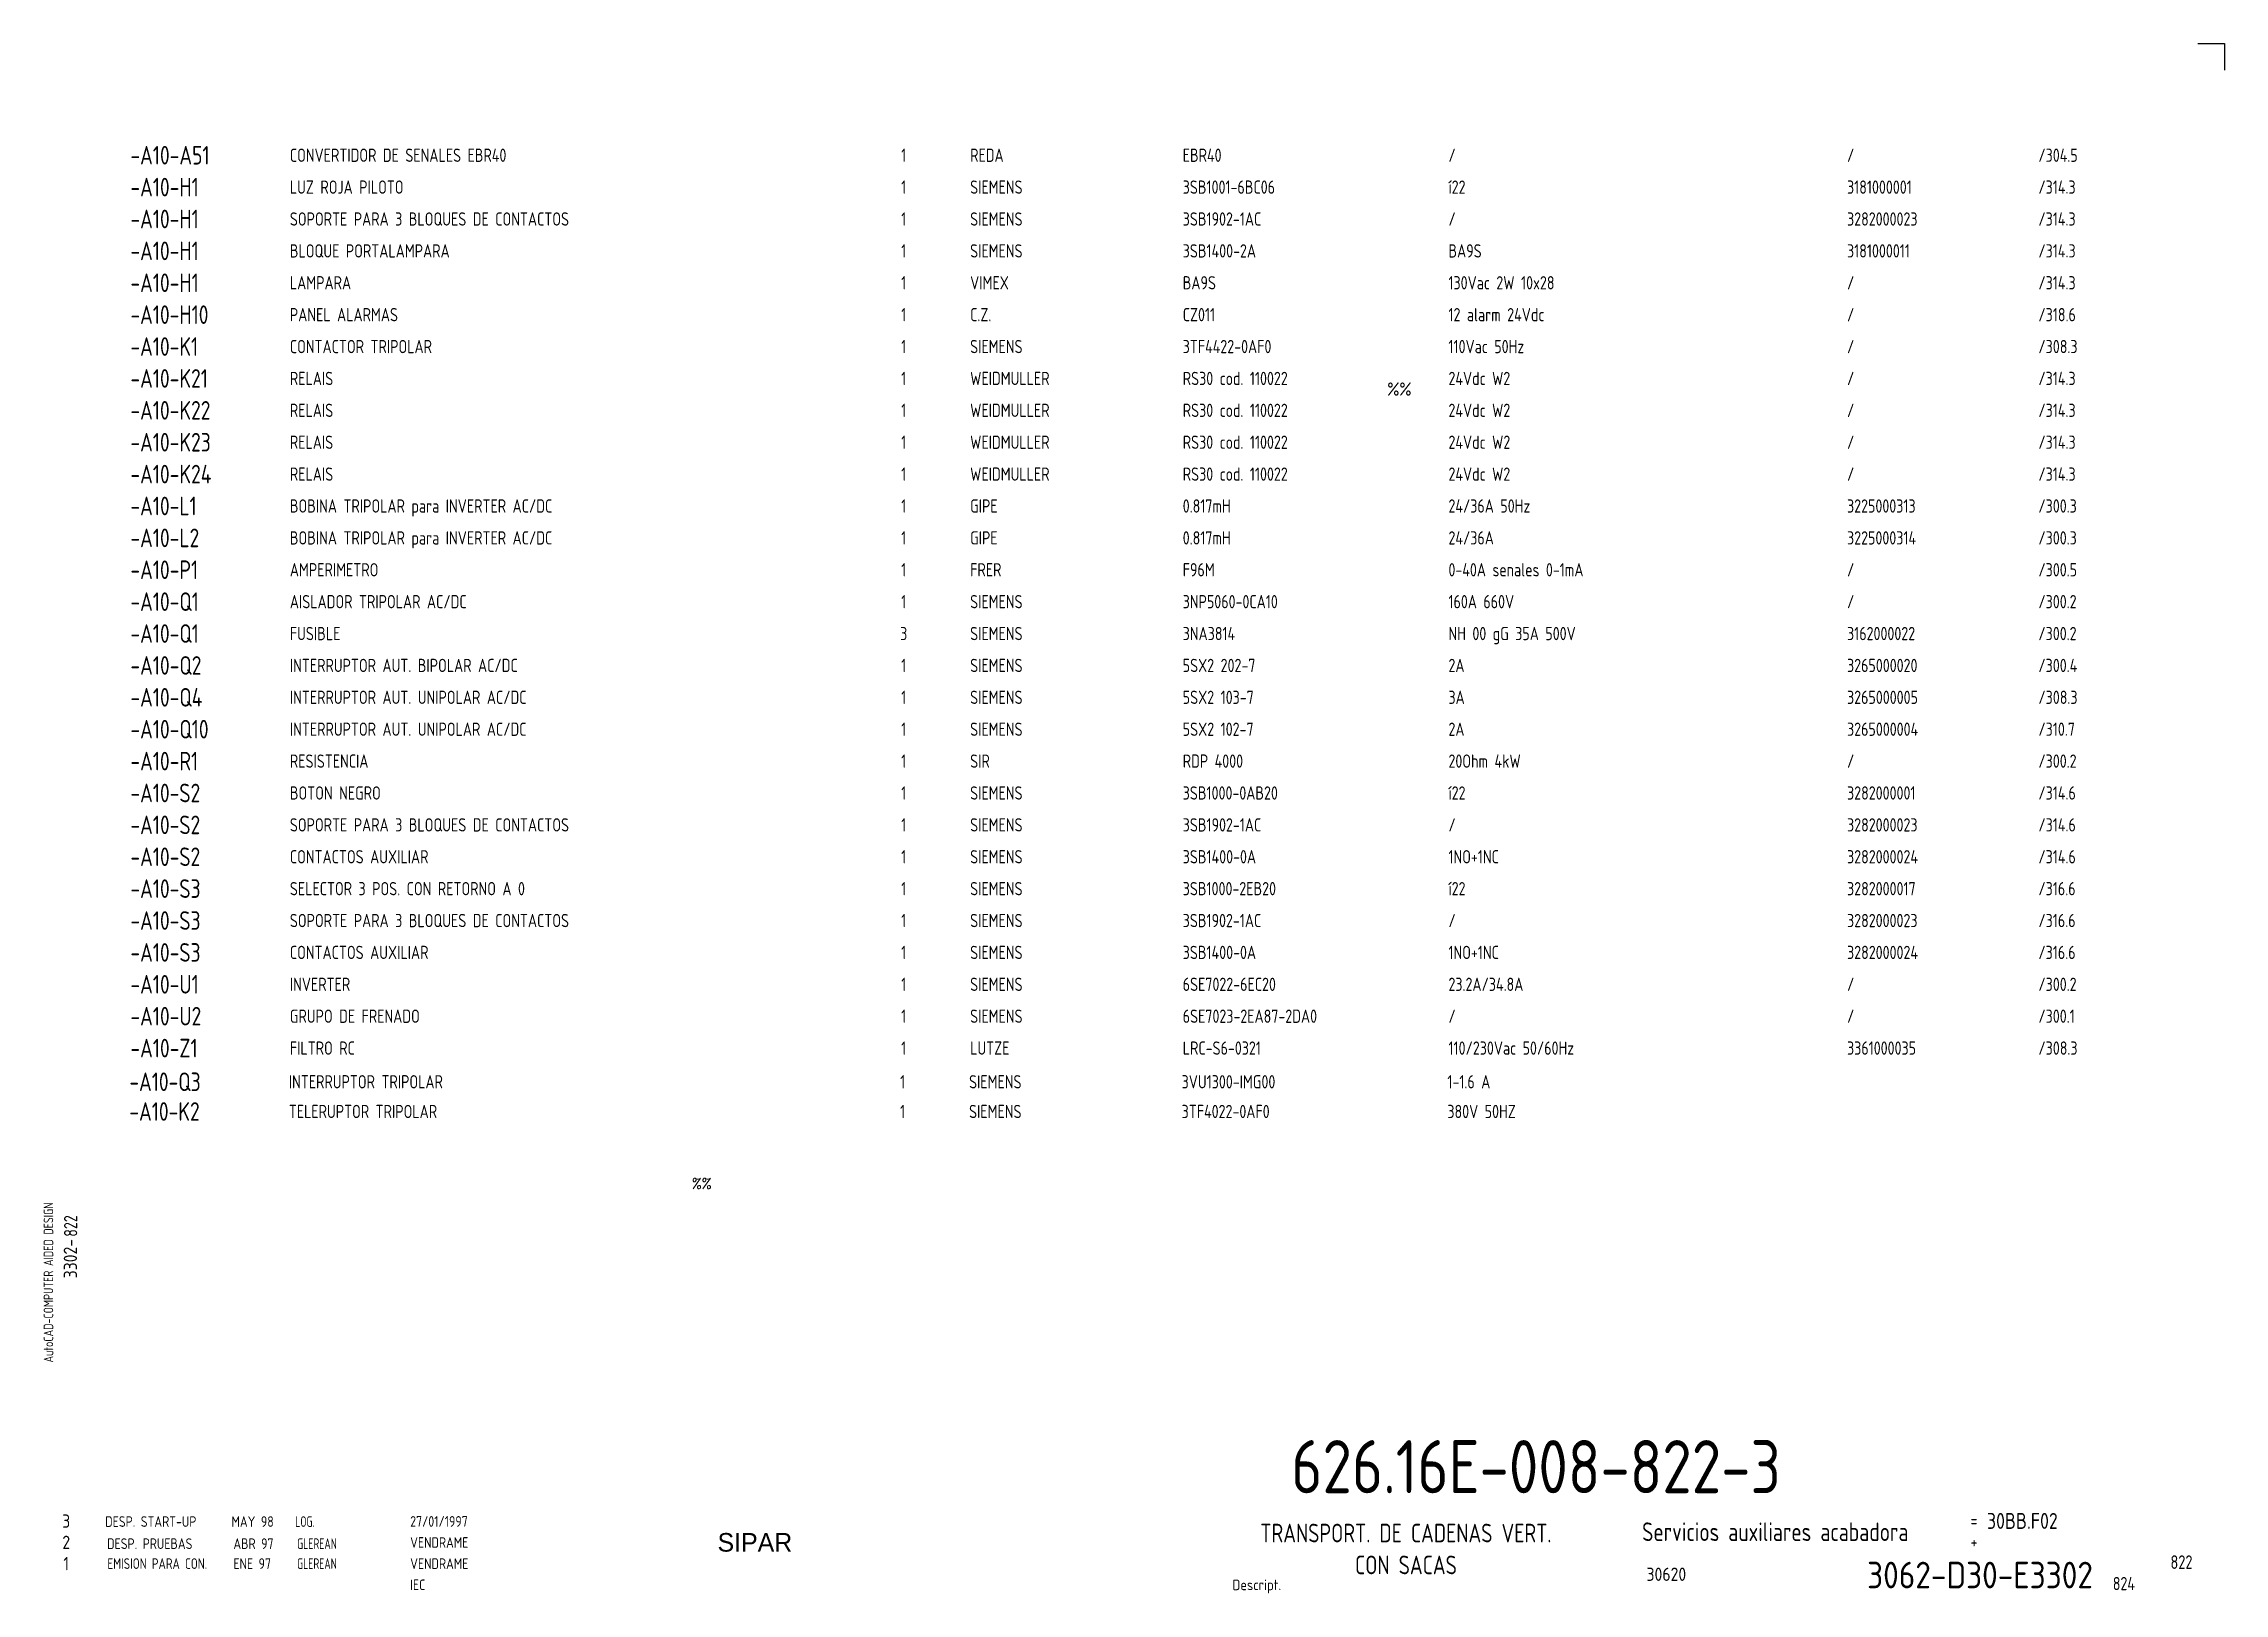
# Model space of a CAD drawing. Extents: x 10 to 420, y 5 to 297.
import ezdxf
from ezdxf.enums import TextEntityAlignment as Align

# ---------------------------------------------------------------- set-up
doc = ezdxf.new("R2010")
doc.units = 0
doc.header["$LTSCALE"] = 8
doc.header["$MEASUREMENT"] = 0
doc.layers.get('0').update_dxf_attribs({"linetype": 'CONTINUOUS'})
doc.layers.add('CART', color=7, linetype='CONTINUOUS')
doc.layers.add('ING', color=7, linetype='CONTINUOUS')
doc.styles.add('DIN', font='DIN', dxfattribs={"width": 0.85})
doc.styles.add('SIMPLEX', font='SIMPLEX', dxfattribs={"width": 0.9})
doc.styles.add('UNIV', font='UNIV')

# ---------------------------------------------------------------- blocks, each defined once
blk = doc.blocks.new('WB-FG100')
at = {"layer": 'CART', "color": 1}
for p, q in [((415, 297), (420, 297)), ((420, 297), (420, 292))]:
    blk.add_line(p, q, dxfattribs=at)
at = {"layer": 'CART', "color": 1, "style": 'DIN', "width": 0.8}
blk.add_text('AutoCAD-COMPUTER AIDED DESIGN', height=1.8, rotation=90, dxfattribs=at).set_placement((11.47, 48.84))
at = {"layer": 'CART', "color": 3, "style": 'DIN', "width": 0.8}
for s, p in [('=', (372.24, 17.91)), ('+', (372.24, 13.87))]:
    blk.add_text(s, height=2.5, dxfattribs=at).set_placement(p)
at = {"layer": 'CART', "color": 7, "style": 'DIN', "width": 0.9}
blk.add_attdef('FILE', text='', height=2.5, rotation=90, dxfattribs=at).set_placement((15.95, 68.38), align=Align.CENTER)
for tag, p in [('MOD-3', (13.92, 19)), ('MOD-2', (13.92, 15)), ('MOD-1', (13.92, 11)), ('NR.COMMESSA', (315, 9))]:
    blk.add_attdef(tag, text='', height=2.5, dxfattribs=at).set_placement(p, align=Align.MIDDLE)
at = {"layer": 'CART', "color": 7, "style": 'DIN'}
for tag, width, p in [('REV-3', 0.9, (21.66, 19)), ('DATA-3', 0.9, (45.37, 19)), ('NOME-3', 0.9, (57.37, 19)), ('REV-2', 0.9, (21.66, 15)), ('DATA-2', 0.9, (45.37, 15)), ('NOME-2', 0.9, (57.37, 15)), ('REV-1', 0.9, (21.66, 11)), ('DATA-1', 0.9, (45.37, 11)), ('NOME-1', 0.7, (57.37, 11))]:
    blk.add_attdef(tag, text='', height=2, dxfattribs=dict(at, width=width)).set_placement(p, align=Align.MIDDLE_LEFT)
at = {"layer": 'CART', "color": 7, "style": 'DIN', "width": 0.9}
for tag, p, height in [('DATA', (78.64, 17.94), 2), ('ESECUTORE', (78.64, 13.97), 2), ('CONTROLLORE', (78.64, 9.99), 2), ('SEGUE', (398.93, 5.65), 2.8), ('NORMA', (78.64, 6.01), 2)]:
    blk.add_attdef(tag, p, '', height=height, dxfattribs=at)
at = {"layer": 'CART', "color": 2, "style": 'DIN', "width": 0.9}
for tag, p in [('TITOLO-1/3', (266.5, 18.23)), ('TITOLO-1/2', (266.5, 15.73)), ('TITOLO-2/3', (266.5, 13.18)), ('TITOLO-2/2', (266.5, 10.68)), ('TITOLO-3/3', (266.5, 8.13))]:
    blk.add_attdef(tag, text='', height=3.5, dxfattribs=at).set_placement(p, align=Align.MIDDLE)
at = {"layer": 'CART', "color": 3, "style": 'DIN', "width": 0.9}
blk.add_attdef('ASSIEME', text='', height=3.5, dxfattribs=at).set_placement((334, 17), align=Align.MIDDLE)
at = {"layer": 'CART', "color": 3, "style": 'DIN', "width": 0.85}
for tag, p in [('=', (375.33, 16.63)), ('+', (375.33, 12.76))]:
    blk.add_attdef(tag, text='', height=3, dxfattribs=at).set_placement(p, align=Align.BOTTOM_LEFT)
at = {"layer": 'CART', "color": 3, "style": 'DIN', "width": 0.9}
blk.add_attdef('FOGLIO', text='', height=2.8, dxfattribs=at).set_placement((414.2, 9.56), align=Align.RIGHT)
at = {"layer": 'CART', "color": 2, "style": 'DIN', "width": 0.9}
blk.add_attdef('DISEGNO', text='', height=5, dxfattribs=at).set_placement((395.27, 6.35), align=Align.RIGHT)
at = {"layer": 'CART', "color": 1, "style": 'DIN', "width": 0.9}
blk.add_attdef('TIPOLOGIA', (233.37, 6), '', height=2, dxfattribs=at)
blk = doc.blocks.new('DESP')
at = {"linetype": 'Continuous', "style": 'DIN'}
for s, width, p in [('DESP. START-UP', 0.85, (21.62, 17.59)), ('MAY 98', 0.85, (45.38, 17.59)), ('LOG.', 0.7, (57.38, 17.59))]:
    blk.add_text(s, height=2, dxfattribs=dict(at, width=width)).set_placement(p)
blk = doc.blocks.new('D')
at = {"linetype": 'Continuous'}
blk.add_blockref('DESP', (-5.04, -5.13), dxfattribs=at)

msp = doc.modelspace()

# ---------------------------------------------------------------- block references
at = {"linetype": 'Continuous'}
msp.add_blockref('D', (4.68, 5.45), dxfattribs=at)
at = {"layer": 'CART'}
ref = msp.add_blockref('WB-FG100', (0, 0), dxfattribs=at)
ref.add_attrib('TIPOLOGIA', 'Descript.', (233.37, 6), dxfattribs={"color": 1, "height": 2, "style": 'DIN', "width": 0.9})
ref.add_attrib('ASSIEME', 'Servicios auxiliares acabadora', dxfattribs={"color": 3, "height": 3.5, "style": 'DIN', "width": 0.8}).set_placement((335.5, 17), align=Align.MIDDLE)
ref.add_attrib('=', '30BB.F02', dxfattribs={"color": 3, "height": 3, "style": 'DIN', "width": 0.85}).set_placement((375.33, 16.63), align=Align.BOTTOM_LEFT)
ref.add_attrib('NR.COMMESSA', '30620', dxfattribs={"color": 7, "height": 2.5, "style": 'DIN', "width": 0.9}).set_placement((315, 9), align=Align.MIDDLE)
ref.add_attrib('DISEGNO', '3062-D30-E3302', dxfattribs={"color": 2, "height": 5, "style": 'DIN', "width": 0.9}).set_placement((395.27, 6.35), align=Align.RIGHT)
ref.add_attrib('DATA', '27/01/1997', (78.64, 17.94), dxfattribs={"color": 7, "height": 2, "style": 'DIN', "width": 0.85})
ref.add_attrib('ESECUTORE', 'VENDRAME', (78.64, 13.97), dxfattribs={"color": 7, "height": 2, "style": 'DIN', "width": 0.85})
ref.add_attrib('CONTROLLORE', 'VENDRAME', (78.64, 9.99), dxfattribs={"color": 7, "height": 2, "style": 'DIN', "width": 0.85})
ref.add_attrib('NORMA', 'IEC', (78.64, 6.01), dxfattribs={"color": 7, "height": 2, "style": 'DIN', "width": 0.85})
ref.add_attrib('MOD-1', '1', dxfattribs={"color": 7, "height": 2.5, "style": 'DIN', "width": 0.9}).set_placement((13.92, 11), align=Align.MIDDLE)
ref.add_attrib('REV-1', 'EMISION PARA CON.', dxfattribs={"color": 7, "height": 2, "style": 'DIN', "width": 0.8}).set_placement((21.66, 11), align=Align.MIDDLE_LEFT)
ref.add_attrib('DATA-1', 'ENE 97', dxfattribs={"color": 7, "height": 2, "style": 'DIN', "width": 0.85}).set_placement((45.37, 11), align=Align.MIDDLE_LEFT)
ref.add_attrib('NOME-1', 'GLEREAN', dxfattribs={"color": 7, "height": 2, "style": 'DIN', "width": 0.7}).set_placement((57.37, 11), align=Align.MIDDLE_LEFT)
ref.add_attrib('MOD-2', '2', dxfattribs={"color": 7, "height": 2.5, "style": 'DIN', "width": 0.9}).set_placement((13.92, 15), align=Align.MIDDLE)
ref.add_attrib('MOD-3', '3', dxfattribs={"color": 7, "height": 2.5, "style": 'DIN', "width": 0.9}).set_placement((13.92, 19), align=Align.MIDDLE)
ref.add_attrib('FILE', '3302-', dxfattribs={"color": 7, "height": 2.5, "rotation": 90, "style": 'DIN', "width": 0.9}).set_placement((15.95, 68.38), align=Align.CENTER)

# ---------------------------------------------------------------- texts
at = {"color": 3, "style": 'DIN', "width": 0.8}
for s, p in [('-A10-A51', (26, 276)), ('-A10-H1', (26, 270)), ('-A10-H1', (26, 264)), ('-A10-H1', (26, 258)), ('-A10-H1', (26, 252)), ('-A10-H10', (26, 246)), ('-A10-K1', (26, 240)), ('-A10-K21', (26, 234)), ('-A10-K22', (26, 228)), ('-A10-K23', (26, 222)), ('-A10-K24', (26, 216)), ('-A10-L1', (26, 210)), ('-A10-L2', (26, 204)), ('-A10-P1', (26, 198)), ('-A10-Q1', (26, 192)), ('-A10-Q1', (26, 186)), ('-A10-Q2', (26, 180)), ('-A10-Q4', (26, 174)), ('-A10-Q10', (26, 168)), ('-A10-R1', (26, 162)), ('-A10-S2', (26, 156)), ('-A10-S2', (26, 150)), ('-A10-S2', (26, 144)), ('-A10-S3', (26, 138)), ('-A10-S3', (26, 132)), ('-A10-S3', (26, 126)), ('-A10-U1', (26, 120)), ('-A10-U2', (26, 114)), ('-A10-Z1', (26, 108)), ('-A10-Q3', (25.8, 101.66)), ('-A10-K2', (25.8, 96.07))]:
    msp.add_text(s, height=3.5, dxfattribs=at).set_placement(p, align=Align.MIDDLE_LEFT)
at = {"color": 7, "style": 'DIN', "width": 0.8}
for s, p in [('1', (171.5, 276)), ('1', (171.5, 270)), ('1', (171.5, 264)), ('1', (171.5, 258)), ('1', (171.5, 252)), ('1', (171.5, 246)), ('1', (171.5, 240)), ('1', (171.5, 234)), ('1', (171.5, 228)), ('1', (171.5, 222)), ('1', (171.5, 216)), ('1', (171.5, 210)), ('1', (171.5, 204)), ('1', (171.5, 198)), ('1', (171.5, 192)), ('3', (171.5, 186)), ('1', (171.5, 180)), ('1', (171.5, 174)), ('1', (171.5, 168)), ('1', (171.5, 162)), ('1', (171.5, 156)), ('1', (171.5, 150)), ('1', (171.5, 144)), ('1', (171.5, 138)), ('1', (171.5, 132)), ('1', (171.5, 126)), ('1', (171.5, 120)), ('1', (171.5, 114)), ('1', (171.5, 108)), ('1', (171.3, 101.66)), ('1', (171.3, 96.07))]:
    msp.add_text(s, height=2.5, dxfattribs=at).set_placement(p, align=Align.MIDDLE)
for s, p in [('REDA', (184, 276)), ('EBR40', (224, 276)), ('/', (274, 276)), ('/', (349, 276)), ('/304.5', (385, 276)), ('SIEMENS', (184, 270)), ('3SB1001-6BC06', (224, 270)), ('í22', (274, 270)), ('3181000001', (349, 270)), ('/314.3', (385, 270)), ('SIEMENS', (184, 264)), ('3SB1902-1AC', (224, 264)), ('/', (274, 264)), ('3282000023', (349, 264)), ('/314.3', (385, 264)), ('SIEMENS', (184, 258)), ('3SB1400-2A', (224, 258)), ('BA9S', (274, 258)), ('3181000011', (349, 258)), ('/314.3', (385, 258)), ('VIMEX', (184, 252)), ('BA9S', (224, 252)), ('130Vac 2W 10x28', (274, 252)), ('/', (349, 252)), ('/314.3', (385, 252)), ('C.Z.', (184, 246)), ('CZ011', (224, 246)), ('12 alarm 24Vdc', (274, 246)), ('/', (349, 246)), ('/318.6', (385, 246)), ('SIEMENS', (184, 240)), ('3TF4422-0AF0', (224, 240)), ('110Vac 50Hz', (274, 240)), ('/', (349, 240)), ('/308.3', (385, 240)), ('WEIDMULLER', (184, 234)), ('RS30 cod. 110022', (224, 234)), ('24Vdc W2', (274, 234)), ('/', (349, 234)), ('/314.3', (385, 234)), ('WEIDMULLER', (184, 228)), ('RS30 cod. 110022', (224, 228)), ('24Vdc W2', (274, 228)), ('/', (349, 228)), ('/314.3', (385, 228)), ('WEIDMULLER', (184, 222)), ('RS30 cod. 110022', (224, 222)), ('24Vdc W2', (274, 222)), ('/', (349, 222)), ('/314.3', (385, 222)), ('WEIDMULLER', (184, 216)), ('RS30 cod. 110022', (224, 216)), ('24Vdc W2', (274, 216)), ('/', (349, 216)), ('/314.3', (385, 216)), ('GIPE', (184, 210)), ('0.817mH', (224, 210)), ('24/36A 50Hz', (274, 210)), ('3225000313', (349, 210)), ('/300.3', (385, 210)), ('GIPE', (184, 204)), ('0.817mH', (224, 204)), ('24/36A', (274, 204)), ('3225000314', (349, 204)), ('/300.3', (385, 204)), ('FRER', (184, 198)), ('F96M', (224, 198)), ('0-40A senales 0-1mA', (274, 198)), ('/', (349, 198)), ('/300.5', (385, 198)), ('SIEMENS', (184, 192)), ('3NP5060-0CA10', (224, 192)), ('160A 660V', (274, 192)), ('/', (349, 192)), ('/300.2', (385, 192)), ('SIEMENS', (184, 186)), ('3NA3814', (224, 186)), ('NH 00 gG 35A 500V', (274, 186)), ('3162000022', (349, 186)), ('/300.2', (385, 186)), ('SIEMENS', (184, 180)), ('5SX2 202-7', (224, 180)), ('2A', (274, 180)), ('3265000020', (349, 180)), ('/300.4', (385, 180)), ('SIEMENS', (184, 174)), ('5SX2 103-7', (224, 174)), ('3A', (274, 174)), ('3265000005', (349, 174)), ('/308.3', (385, 174)), ('SIEMENS', (184, 168)), ('5SX2 102-7', (224, 168)), ('2A', (274, 168)), ('3265000004', (349, 168)), ('/310.7', (385, 168)), ('SIR', (184, 162)), ('RDP 4000', (224, 162)), ('20Ohm 4kW', (274, 162)), ('/', (349, 162)), ('/300.2', (385, 162)), ('SIEMENS', (184, 156)), ('3SB1000-0AB20', (224, 156)), ('í22', (274, 156)), ('3282000001', (349, 156)), ('/314.6', (385, 156)), ('SIEMENS', (184, 150)), ('3SB1902-1AC', (224, 150)), ('/', (274, 150)), ('3282000023', (349, 150)), ('/314.6', (385, 150)), ('SIEMENS', (184, 144)), ('3SB1400-0A', (224, 144)), ('1NO+1NC', (274, 144)), ('3282000024', (349, 144)), ('/314.6', (385, 144)), ('SIEMENS', (184, 138)), ('3SB1000-2EB20', (224, 138)), ('í22', (274, 138)), ('3282000017', (349, 138)), ('/316.6', (385, 138)), ('SIEMENS', (184, 132)), ('3SB1902-1AC', (224, 132)), ('/', (274, 132)), ('3282000023', (349, 132)), ('/316.6', (385, 132)), ('SIEMENS', (184, 126)), ('3SB1400-0A', (224, 126)), ('1NO+1NC', (274, 126)), ('3282000024', (349, 126)), ('/316.6', (385, 126)), ('SIEMENS', (184, 120)), ('6SE7022-6EC20', (224, 120)), ('23.2A/34.8A', (274, 120)), ('/', (349, 120)), ('/300.2', (385, 120)), ('SIEMENS', (184, 114)), ('6SE7023-2EA87-2DA0', (224, 114)), ('/', (274, 114)), ('/', (349, 114)), ('/300.1', (385, 114)), ('LUTZE', (184, 108)), ('LRC-S6-0321', (224, 108)), ('110/230Vac 50/60Hz', (274, 108)), ('3361000035', (349, 108)), ('/308.3', (385, 108)), ('SIEMENS', (183.8, 101.66)), ('3VU1300-IMG00', (223.8, 101.66)), ('1-1.6 A', (273.8, 101.66)), ('SIEMENS', (183.8, 96.07)), ('3TF4022-0AF0', (223.8, 96.07)), ('380V 50HZ', (273.8, 96.07))]:
    msp.add_text(s, height=2.5, dxfattribs=at).set_placement(p, align=Align.MIDDLE_LEFT)
at = {"style": 'DIN'}
for s, width, p in [('%%', 0.85, (262.5, 230.75)), ('824', 0.8, (399, 6))]:
    msp.add_text(s, height=2.5, dxfattribs=dict(at, width=width)).set_placement(p)
at = {"color": 7, "linetype": 'Continuous', "style": 'SIMPLEX', "width": 0.9}
msp.add_text('%%', height=2, dxfattribs=at).set_placement((133.5, 82.5), align=Align.MIDDLE)
at = {"style": 'DIN', "width": 0.8}
msp.add_text('822', height=2.5, rotation=90, dxfattribs=at).set_placement((16, 72.5))
at = {"color": 3, "style": 'DIN', "width": 0.8}
for s, p in [('TRANSPORT. DE CADENAS VERT.', (266, 15)), ('CON SACAS', (266, 9))]:
    msp.add_text(s, height=3.5, dxfattribs=at).set_placement(p, align=Align.CENTER)
at = {"linetype": 'Continuous', "style": 'DIN'}
for s, width, p in [('DESP. PRUEBAS', 0.85, (21.62, 13.75)), ('ABR 97', 0.85, (45.38, 13.75)), ('GLEREAN', 0.7, (57.38, 13.75))]:
    msp.add_text(s, height=2, dxfattribs=dict(at, width=width)).set_placement(p)
at = {"color": 3, "style": 'DIN', "width": 0.8}
msp.add_text('822', height=2.56, dxfattribs=at).set_placement((414, 10), align=Align.RIGHT)
at = {"color": 2, "insert": (244.42, 34.24), "char_height": 10, "width": 111.0411, "attachment_point": 1, "style": 'DIN'}
msp.add_mtext('626.16E-008-822-3', dxfattribs=at)
at = {"layer": 'CART', "color": 2, "linetype": 'Continuous', "style": 'UNIV'}
msp.add_text('SIPAR', height=3.5, dxfattribs=at).set_placement((143.5, 13.25), align=Align.CENTER)
at = {"layer": 'ING', "color": 7, "style": 'DIN', "width": 0.8}
for s, p in [('CONVERTIDOR DE SENALES EBR40', (56, 276)), ('LUZ ROJA PILOTO', (56, 270)), ('SOPORTE PARA 3 BLOQUES DE CONTACTOS', (56, 264)), ('BLOQUE PORTALAMPARA', (56, 258)), ('LAMPARA', (56, 252)), ('PANEL ALARMAS', (56, 246)), ('CONTACTOR TRIPOLAR', (56, 240)), ('RELAIS', (56, 234)), ('RELAIS', (56, 228)), ('RELAIS', (56, 222)), ('RELAIS', (56, 216)), ('BOBINA TRIPOLAR para INVERTER AC/DC', (56, 210)), ('BOBINA TRIPOLAR para INVERTER AC/DC', (56, 204)), ('AMPERIMETRO', (56, 198)), ('AISLADOR TRIPOLAR AC/DC', (56, 192)), ('FUSIBLE', (56, 186)), ('INTERRUPTOR AUT. BIPOLAR AC/DC', (56, 180)), ('INTERRUPTOR AUT. UNIPOLAR AC/DC', (56, 174)), ('INTERRUPTOR AUT. UNIPOLAR AC/DC', (56, 168)), ('RESISTENCIA', (56, 162)), ('BOTON NEGRO', (56, 156)), ('SOPORTE PARA 3 BLOQUES DE CONTACTOS', (56, 150)), ('CONTACTOS AUXILIAR', (56, 144)), ('SELECTOR 3 POS. CON RETORNO A 0', (56, 138)), ('SOPORTE PARA 3 BLOQUES DE CONTACTOS', (56, 132)), ('CONTACTOS AUXILIAR', (56, 126)), ('INVERTER', (56, 120)), ('GRUPO DE FRENADO', (56, 114)), ('FILTRO RC', (56, 108)), ('INTERRUPTOR TRIPOLAR', (55.8, 101.66)), ('TELERUPTOR TRIPOLAR', (55.8, 96.07))]:
    msp.add_text(s, height=2.5, dxfattribs=at).set_placement(p, align=Align.MIDDLE_LEFT)

doc.saveas('drawing.dxf')
